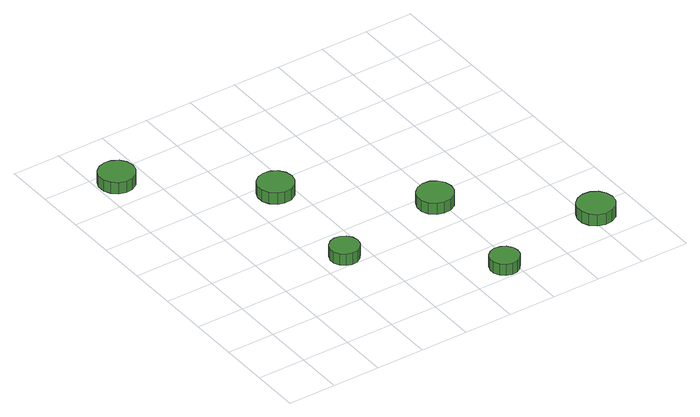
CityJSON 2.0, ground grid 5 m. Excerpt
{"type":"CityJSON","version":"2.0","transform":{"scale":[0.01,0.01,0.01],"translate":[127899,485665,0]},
"CityObjects":{
"tree1":{"type":"SolitaryVegetationObject","attributes":{"function":"something"},"geometry":[{"type":"MultiSurface","lod":"1","boundaries":[[[0,1,2,3,4,5,6,7,8,9,10,11,12,13,14]],[[15,16,17,18,19,20,21,22,23,24,25,26,27,28,29]],[[0,29,28,1]],[[1,28,27,2]],[[2,27,26,3]],[[3,26,25,4]],[[4,25,24,5]],[[5,24,23,6]],[[6,23,22,7]],[[7,22,21,8]],[[8,21,20,9]],[[9,20,19,10]],[[10,19,18,11]],[[11,18,17,12]],[[12,17,16,13]],[[13,16,15,14]],[[14,15,29,0]]]}]},
"tree2":{"type":"SolitaryVegetationObject","attributes":{"function":"something"},"geometry":[{"type":"MultiSurface","lod":"1","boundaries":[[[30,31,32,33,34,35,36,37,38,39,40,41,42,43,44]],[[45,46,47,48,49,50,51,52,53,54,55,56,57,58,59]],[[30,59,58,31]],[[31,58,57,32]],[[32,57,56,33]],[[33,56,55,34]],[[34,55,54,35]],[[35,54,53,36]],[[36,53,52,37]],[[37,52,51,38]],[[38,51,50,39]],[[39,50,49,40]],[[40,49,48,41]],[[41,48,47,42]],[[42,47,46,43]],[[43,46,45,44]],[[44,45,59,30]]]}]},
"tree3":{"type":"SolitaryVegetationObject","attributes":{"function":"something"},"geometry":[{"type":"MultiSurface","lod":"1","boundaries":[[[60,61,62,63,64,65,66,67,68,69,70,71,72,73,74]],[[75,76,77,78,79,80,81,82,83,84,85,86,87,88,89]],[[60,89,88,61]],[[61,88,87,62]],[[62,87,86,63]],[[63,86,85,64]],[[64,85,84,65]],[[65,84,83,66]],[[66,83,82,67]],[[67,82,81,68]],[[68,81,80,69]],[[69,80,79,70]],[[70,79,78,71]],[[71,78,77,72]],[[72,77,76,73]],[[73,76,75,74]],[[74,75,89,60]]]}]},
"tree4":{"type":"SolitaryVegetationObject","attributes":{"function":"something"},"geometry":[{"type":"MultiSurface","lod":"1","boundaries":[[[90,91,92,93,94,95,96,97,98,99,100,101,102,103,104]],[[105,106,107,108,109,110,111,112,113,114,115,116,117,118,119]],[[90,119,118,91]],[[91,118,117,92]],[[92,117,116,93]],[[93,116,115,94]],[[94,115,114,95]],[[95,114,113,96]],[[96,113,112,97]],[[97,112,111,98]],[[98,111,110,99]],[[99,110,109,100]],[[100,109,108,101]],[[101,108,107,102]],[[102,107,106,103]],[[103,106,105,104]],[[104,105,119,90]]]}]},
"tree5":{"type":"SolitaryVegetationObject","attributes":{"function":"something"},"geometry":[{"type":"MultiSurface","lod":"1","boundaries":[[[120,121,122,123,124,125,126,127,128,129,130,131,132,133,134]],[[135,136,137,138,139,140,141,142,143,144,145,146,147,148,149]],[[120,149,148,121]],[[121,148,147,122]],[[122,147,146,123]],[[123,146,145,124]],[[124,145,144,125]],[[125,144,143,126]],[[126,143,142,127]],[[127,142,141,128]],[[128,141,140,129]],[[129,140,139,130]],[[130,139,138,131]],[[131,138,137,132]],[[132,137,136,133]],[[133,136,135,134]],[[134,135,149,120]]]}]},
"tree6":{"type":"SolitaryVegetationObject","attributes":{"function":"something"},"geometry":[{"type":"MultiSurface","lod":"1","boundaries":[[[150,151,152,153,154,155,156,157,158,159,160,161,162,163,164]],[[165,166,167,168,169,170,171,172,173,174,175,176,177,178,179]],[[150,179,178,151]],[[151,178,177,152]],[[152,177,176,153]],[[153,176,175,154]],[[154,175,174,155]],[[155,174,173,156]],[[156,173,172,157]],[[157,172,171,158]],[[158,171,170,159]],[[159,170,169,160]],[[160,169,168,161]],[[161,168,167,162]],[[162,167,166,163]],[[163,166,165,164]],[[164,165,179,150]]]}]}
},
"vertices":[
[387,3338,222],[372,3413,222],[327,3474,222],[261,3512,222],[185,3520,222],[112,3497,222],[55,3446,222],[24,3376,222],[24,3300,222],[55,3230,222],[112,3179,222],[185,3156,222],[261,3164,222],[327,3202,222],[372,3263,222],[372,3263,95],[327,3202,95],[261,3164,95],[185,3156,95],[112,3179,95],[55,3230,95],[24,3300,95],[24,3376,95],[55,3446,95],[112,3497,95],[185,3520,95],[261,3512,95],[327,3474,95],[372,3413,95],[387,3338,95],
[1411,1140,232],[1398,1201,232],[1361,1251,232],[1307,1282,232],[1246,1289,232],[1187,1269,232],[1141,1228,232],[1115,1171,232],[1115,1109,232],[1141,1053,232],[1187,1011,232],[1246,992,232],[1307,998,232],[1361,1029,232],[1398,1080,232],[1398,1080,105],[1361,1029,105],[1307,998,105],[1246,992,105],[1187,1011,105],[1141,1053,105],[1115,1109,105],[1115,1171,105],[1141,1228,105],[1187,1269,105],[1246,1289,105],[1307,1282,105],[1361,1251,105],[1398,1201,105],[1411,1140,105],
[1506,2353,223],[1490,2427,223],[1445,2489,223],[1379,2527,223],[1303,2535,223],[1231,2512,223],[1174,2461,223],[1143,2391,223],[1143,2315,223],[1174,2245,223],[1231,2194,223],[1303,2170,223],[1379,2178,223],[1445,2216,223],[1490,2278,223],[1490,2278,96],[1445,2216,96],[1379,2178,96],[1303,2170,96],[1231,2194,96],[1174,2245,96],[1143,2315,96],[1143,2391,96],[1174,2461,96],[1231,2512,96],[1303,2535,96],[1379,2527,96],[1445,2489,96],[1490,2427,96],[1506,2353,96],
[2543,155,231],[2530,216,231],[2493,266,231],[2440,297,231],[2378,303,231],[2319,284,231],[2273,243,231],[2248,186,231],[2248,124,231],[2273,67,231],[2319,26,231],[2378,7,231],[2440,13,231],[2493,44,231],[2530,94,231],[2530,94,104],[2493,44,104],[2440,13,104],[2378,7,104],[2319,26,104],[2273,67,104],[2248,124,104],[2248,186,104],[2273,243,104],[2319,284,104],[2378,303,104],[2440,297,104],[2493,266,104],[2530,216,104],[2543,155,104],
[2631,1367,224],[2616,1442,224],[2571,1504,224],[2505,1542,224],[2429,1550,224],[2356,1526,224],[2300,1475,224],[2269,1406,224],[2269,1329,224],[2300,1260,224],[2356,1209,224],[2429,1185,224],[2505,1193,224],[2571,1231,224],[2616,1293,224],[2616,1293,97],[2571,1231,97],[2505,1193,97],[2429,1185,97],[2356,1209,97],[2300,1260,97],[2269,1329,97],[2269,1406,97],[2300,1475,97],[2356,1526,97],[2429,1550,97],[2505,1542,97],[2571,1504,97],[2616,1442,97],[2631,1367,97],
[3771,371,221],[3754,448,221],[3708,513,221],[3639,552,221],[3560,560,221],[3485,536,221],[3426,483,221],[3394,411,221],[3394,331,221],[3426,259,221],[3485,206,221],[3560,181,221],[3639,190,221],[3708,229,221],[3754,293,221],[3754,293,94],[3708,229,94],[3639,190,94],[3560,181,94],[3485,206,94],[3426,259,94],[3394,331,94],[3394,411,94],[3426,483,94],[3485,536,94],[3560,560,94],[3639,552,94],[3708,513,94],[3754,448,94],[3771,371,94]
]}
